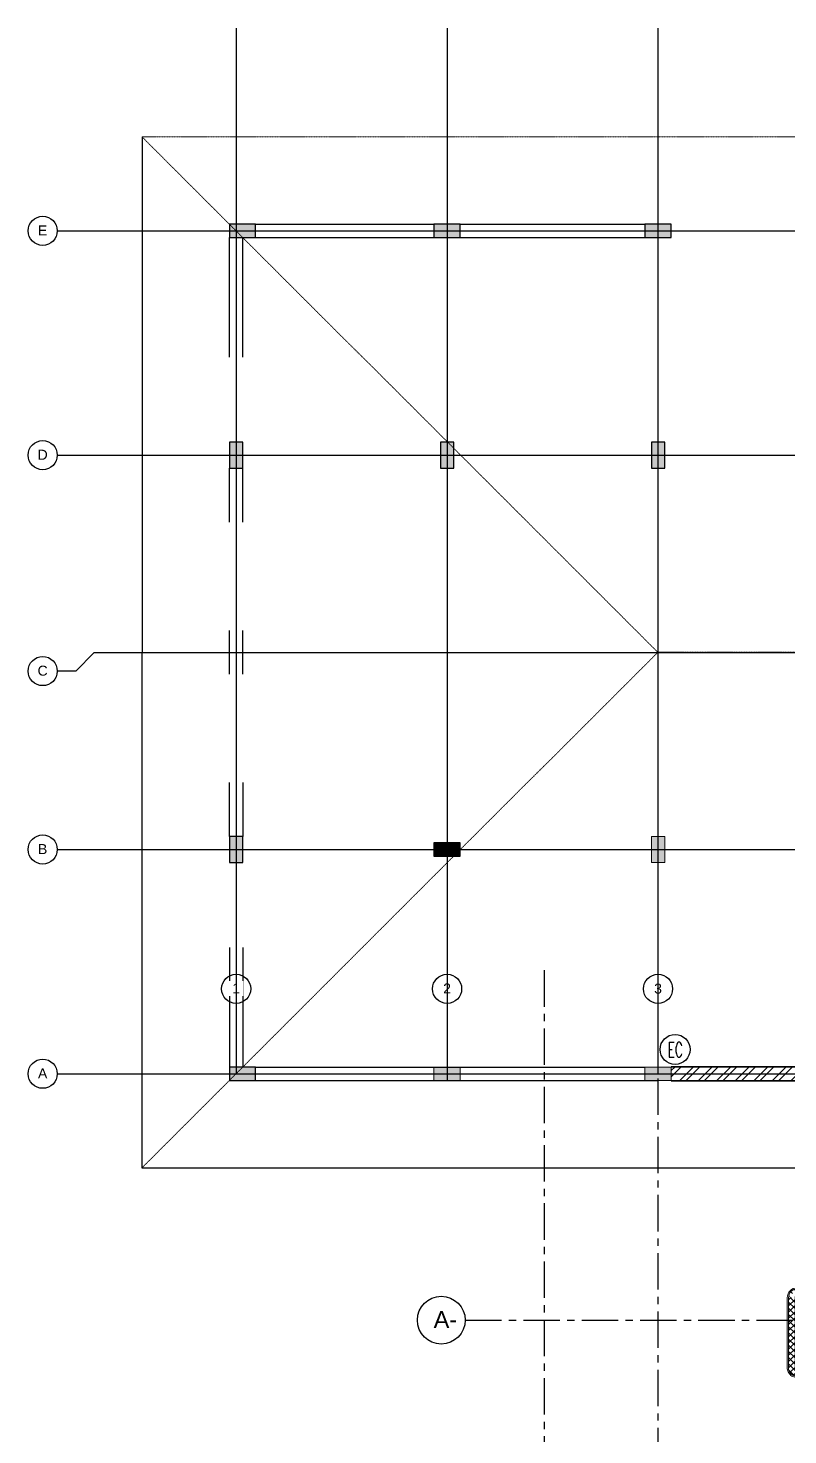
# Model space of a CAD drawing. Header units: millimetres. Extents: x 2659630 to 6742168, y -2425387 to -732288.
# Drawn here: x 2764051 to 2777087, y -1097139 to -1072990 of the extents above; entities that cross this region are included whole.
import ezdxf
from ezdxf.enums import TextEntityAlignment as Align

# ---------------------------------------------------------------- set-up
doc = ezdxf.new("R2010")
doc.units = ezdxf.units.MM
for name, pattern in [('CENTER', [2, 1.25, -0.25, 0.25, -0.25]), ('DASHED', [0.75, 0.5, -0.25]), ('Hidden', [7.14375, 4.7625, -2.38125]), ('Overhead', [3.96875, 2.38125, -1.5875])]:
    doc.linetypes.add(name, pattern=pattern)
for name, color, linetype, lineweight in [('A-ANNO-DIMS', 211, 'Continuous', 9), ('A-DETL-THIN', 151, 'Continuous', 18), ('A-FLOR-OVHD', 1, 'Overhead', 18), ('A-GENM', 13, 'Continuous', 18), ('A-hatch', 253, 'Continuous', 0), ('A-PLASTER', 50, 'Continuous', 0), ('A-RCC', 2, 'Continuous', 0), ('A-STRUCTURE ABOVE', 251, 'DASHED', 0), ('A-WALL', 113, 'Continuous', 9), ('A-WALL-PATT', 111, 'Continuous', 0), ('S-GRID-IDEN', 1, 'Continuous', 9)]:
    doc.layers.add(name, color=color, linetype=linetype, lineweight=lineweight)
for name, color, linetype in [('A-LINE 08', 8, 'Continuous'), ('S-COLUMN CIRCLE', 9, 'Continuous'), ('S-COLUMN NO', 2, 'Continuous'), ('S-GRIDE CIRCLE', 8, 'Continuous'), ('S-GRIDE LINE', 8, 'CENTER'), ('S-GRIDE NO', 1, 'Continuous')]:
    doc.layers.add(name, color=color, linetype=linetype)
doc.layers.get('A-ANNO-DIMS').off()
doc.styles.add('Arial', font='arial.ttf', dxfattribs={"height": 123})
doc.styles.add('Arial_2', font='arial.ttf', dxfattribs={"height": 121.981135})
doc.styles.add('ROMANS', font='r.shx', dxfattribs={"width": 0.7})

# ---------------------------------------------------------------- blocks, each defined once
blk = doc.blocks.new('Grid - M_Grid Head - Circle_02-314212-GROUND FLOOR PLAN_01')
at = {"layer": 'A-LINE 08'}
blk.add_circle((0, 0), 5, dxfattribs=at)
blk = doc.blocks.new('A$C2D2C472C')
at = {"layer": 'A-WALL-PATT'}
h = blk.add_hatch(dxfattribs=at)
h.set_pattern_fill('ANSI37', color=256, scale=600, style=0)
h.set_pattern_definition([(45, (-102930.5, -114895.04), (-53.03301, 53.03301), []), (135, (-102930.5, -114895.04), (-53.03301, -53.03301), [])])
edge = h.paths.add_edge_path()
edge.add_line((945, 1920), (945, 2190))
edge.add_arc((910, 2190), 35, 359.9997, 449.9997)
edge.add_line((910, 2225), (207, 2225))
edge.add_arc((206, 2190), 34.8, 89.6479, 180.3515)
edge.add_line((172, 2190), (172, 990))
edge.add_arc((206, 990), 34.9, 179.8778, 270.1222)
edge.add_line((207, 955), (480, 955))
edge.add_line((480, 955), (480, 840))
edge.add_line((480, 840), (207, 840))
edge.add_arc((206, 990), 150, 192.8759, 270.0054, ccw=False)
edge.add_line((60, 956), (60, 2190))
edge.add_arc((204, 2196), 144, 89.0594, 182.2702, ccw=False)
edge.add_arc((117, -14981489), 14983828, 89.9969678, 89.9996576, ccw=False)
edge.add_arc((910, 2190), 150, 45.0021, 89.9973, ccw=False)
edge.add_arc((910, 2190), 150, -0.0027, 45.0021, ccw=False)
edge.add_line((1060, 2190), (1060, 1920))
edge.add_line((1060, 1920), (945, 1920))
at = {"layer": 'A-DETL-THIN'}
for p, q in [((480, 1920), (480, 1470)), ((710, 1920), (480, 1920))]:
    blk.add_line(p, q, dxfattribs=at)
at = {"layer": 'A-FLOR-OVHD'}
blk.add_lwpolyline([(1060, 1920, 0.457355), (890, 2120), (450, 2120, 0.414214), (280, 1950), (280, 1010, 0.414214), (450, 840), (480, 840), (480, 1920), (1060, 1920)], format="xyb", close=True, dxfattribs=at)
at = {"layer": 'A-GENM'}
for centre, start, end in [((207, 2190, 0), 89.9997, 179.9997), ((207, 990, 0), 179.9997, 192.8569), ((207, 990, 0), 192.8569, 205.714), ((207, 990, 0), 205.714, 218.5711), ((207, 990, 0), 218.5711, 231.4283), ((207, 990, 0), 231.4283, 244.2854), ((207, 990, 0), 244.2854, 269.9997)]:
    blk.add_arc(centre, 170, start, end, dxfattribs=at)
at = {"layer": 'A-PLASTER'}
for p, q in [((37, 2190, 0), (37, 990, 0)), ((910, 2360, 0), (207, 2360, 0)), ((1080, 1920), (1080, 2190, 0)), ((207, 820, 0), (480, 820, 0))]:
    blk.add_line(p, q, dxfattribs=at)
for centre, start, end in [((207, 2190, 0), 90, 180), ((910, 2190, 0), 359.9997, 89.9997), ((207, 990, 0), 180, 192.8571), ((207, 990, 0), 192.8571, 205.7143), ((207, 990, 0), 205.7143, 218.5714), ((207, 990, 0), 218.5714, 231.4286), ((207, 990, 0), 231.4286, 244.2857), ((207, 990, 0), 244.2857, 270)]:
    blk.add_arc(centre, 170, start, end, dxfattribs=at)
at = {"layer": 'A-WALL'}
blk.add_lwpolyline([(945, 1920), (945, 2190, 0.414213), (910, 2225), (207, 2225, 0.417815), (172, 2190), (172, 990, 0.415463), (207, 955), (480, 955), (480, 840), (207, 840, -0.34985), (60, 956), (60, 2190, -0.430724), (207, 2340, -0.000012), (910, 2340, -0.198891), (1016, 2296, -0.198934), (1060, 2190), (1060, 1920)], format="xyb", close=True, dxfattribs=at)

msp = doc.modelspace()

# ---------------------------------------------------------------- hatches: boundary and pattern name
at = {"layer": 'A-hatch', "true_color": 0x939598}
h = msp.add_hatch(color=252, dxfattribs=at)
h.dxf.hatch_style = 1
h.paths.add_polyline_path([(2794685.17, -1076354.8), (2794235.17, -1076354.798), (2794235.167, -1076804.794), (2794685.167, -1076804.796)])
h.paths.add_polyline_path([(2790765.17, -1076354.78), (2790315.17, -1076354.778), (2790315.167, -1076804.774), (2790765.167, -1076804.776)])
h.paths.add_polyline_path([(2786845.17, -1076354.76), (2786395.17, -1076354.757), (2786395.167, -1076804.753), (2786845.167, -1076804.755)])
h.paths.add_polyline_path([(2782925.17, -1076354.739), (2782475.17, -1076354.737), (2782475.167, -1076804.733), (2782925.167, -1076804.735)])
h.paths.add_polyline_path([(2779005.17, -1076354.719), (2778555.17, -1076354.716), (2778555.169, -1076584.716), (2779005.169, -1076584.719)])
h.paths.add_polyline_path([(2775085.17, -1076354.698), (2774635.17, -1076354.696), (2774635.169, -1076584.696), (2775085.169, -1076584.698)])
h.paths.add_polyline_path([(2771465.17, -1076354.679), (2771015.17, -1076354.677), (2771015.169, -1076584.677), (2771465.169, -1076584.679)])
h.paths.add_polyline_path([(2767955.17, -1076354.657), (2767505.17, -1076354.655), (2767505.17, -1076354.659), (2767735.165, -1076584.656), (2767955.169, -1076584.657)])
h.paths.add_polyline_path([(2767505.17, -1076354.659), (2767505.169, -1076584.655), (2767735.165, -1076584.656)])
h.paths.add_polyline_path([(2767735.15, -1080094.656), (2767505.15, -1080094.655), (2767505.148, -1080544.655), (2767735.148, -1080544.656)])
h.paths.add_polyline_path([(2767735.115, -1086864.652), (2767505.115, -1086864.65), (2767505.113, -1087314.65), (2767735.113, -1087314.652)])
h.paths.add_polyline_path([(2767955.094, -1090824.657), (2767735.094, -1090824.656), (2767505.093, -1091054.655), (2767505.093, -1091054.655), (2767955.093, -1091054.657)])
h.paths.add_polyline_path([(2767735.094, -1090824.656), (2767505.094, -1090824.655), (2767505.093, -1091054.655)])
h.paths.add_polyline_path([(2771465.094, -1090824.675), (2771015.094, -1090824.673), (2771015.093, -1091054.673), (2771465.093, -1091054.675)])
h.paths.add_polyline_path([(2775085.094, -1090824.694), (2774635.094, -1090824.692), (2774635.093, -1091054.692), (2775085.093, -1091054.694)])
h.paths.add_polyline_path([(2782925.096, -1090604.735), (2782475.096, -1090604.733), (2782475.093, -1091054.734), (2782925.093, -1091054.736)])
h.paths.add_polyline_path([(2786845.096, -1090604.755), (2786395.096, -1090604.753), (2786395.093, -1091054.753), (2786845.093, -1091054.756)])
h.paths.add_polyline_path([(2790765.096, -1090604.776), (2790315.096, -1090604.774), (2790315.093, -1091054.774), (2790765.093, -1091054.776)])
h.paths.add_polyline_path([(2794685.096, -1090604.796), (2794235.096, -1090604.794), (2794235.093, -1091054.794), (2794685.093, -1091054.796)])
h.paths.add_polyline_path([(2778980.115, -1086889.71), (2778580.115, -1086889.708), (2778580.113, -1087289.708), (2778980.113, -1087289.71)])
h.paths.add_polyline_path([(2778980.139, -1080144.715), (2778580.139, -1080144.712), (2778580.137, -1080544.712), (2778980.137, -1080544.715)])
h.paths.add_polyline_path([(2774975.15, -1080094.694), (2774745.15, -1080094.692), (2774745.148, -1080544.692), (2774975.148, -1080544.694)])
h.paths.add_polyline_path([(2774975.114, -1087092.774), (2774975.015, -1087092.774), (2774975.09, -1087058.406), (2774974.978, -1087006.624), (2774975.114, -1087006.624), (2774975.115, -1086864.69), (2774745.115, -1086864.688), (2774745.113, -1087314.688), (2774975.113, -1087314.69)])
h.paths.add_polyline_path([(2771355.15, -1080204.679), (2771245.146, -1080094.674), (2771125.15, -1080094.673), (2771125.148, -1080544.673), (2771355.148, -1080544.675)])
h.paths.add_polyline_path([(2771355.15, -1080094.675), (2771245.146, -1080094.674), (2771355.15, -1080204.679)], flags=17)
at = {"layer": 'A-LINE 08'}
h = msp.add_hatch(dxfattribs=at)
h.set_pattern_fill('ANSI31', color=256, scale=5, angle=359.9997012)
h.set_pattern_definition([(44.99970117, (-5548529.635, -3198439.83), (-11.225261605, 11.225378697), [])])
h.paths.add_polyline_path([(2771015.093, -1087204.65), (2771465.093, -1087204.653), (2771465.094, -1086974.653), (2771015.094, -1086974.65)])
at = {"layer": 'A-WALL-PATT'}
h = msp.add_hatch(dxfattribs=at)
h.set_pattern_fill('ANSI32', color=256, scale=600, angle=360, style=0)
h.set_pattern_definition([(45, (2608280.4, -1264690.88), (-159.09903, 159.09903), []), (45, (2608386.46, -1264690.88), (-159.09903, 159.09903), [])])
h.paths.add_polyline_path([(2778555.08, -1090824.718), (2775085.094, -1090824.745), (2775085.093, -1091054.79), (2778555.078, -1091054.834)])

# ---------------------------------------------------------------- linework, layer by layer
at = {"layer": 'A-LINE 08'}
for p, q in [((2766005.178, -1074854.651), (2766005.085, -1092554.647)), ((2767505.17, -1076354.655), (2767505.169, -1076584.655)), ((2767955.17, -1076354.657), (2767505.17, -1076354.655)), ((2767955.169, -1076584.657), (2767955.17, -1076354.657)), ((2767955.17, -1076354.657), (2771015.17, -1076354.673)), ((2771015.17, -1076354.677), (2771015.169, -1076584.677)), ((2771465.17, -1076354.679), (2771015.17, -1076354.677)), ((2771465.169, -1076584.679), (2771465.17, -1076354.679)), ((2771465.17, -1076354.679), (2774635.17, -1076354.696)), ((2774635.17, -1076354.696), (2774635.169, -1076584.696)), ((2775085.17, -1076354.698), (2774635.17, -1076354.696)), ((2775085.169, -1076584.698), (2775085.17, -1076354.698)), ((2767505.158, -1078639.024), (2767505.168, -1076584.668)), ((2767505.169, -1076584.655), (2767955.169, -1076584.657)), ((2767735.158, -1078639.025), (2767735.168, -1076584.652)), ((2767955.169, -1076584.657), (2771015.169, -1076584.673)), ((2771015.169, -1076584.677), (2771465.169, -1076584.679)), ((2771465.169, -1076584.679), (2774635.169, -1076584.696)), ((2774635.169, -1076584.696), (2775085.169, -1076584.698)), ((2767505.15, -1080094.655), (2767505.148, -1080544.655)), ((2767735.15, -1080094.656), (2767505.15, -1080094.655)), ((2767735.148, -1080544.656), (2767735.15, -1080094.656)), ((2771125.15, -1080094.673), (2771125.148, -1080544.673)), ((2771355.15, -1080094.675), (2771125.15, -1080094.673)), ((2771355.148, -1080544.675), (2771355.15, -1080094.675)), ((2774745.15, -1080094.692), (2774745.148, -1080544.692)), ((2774975.15, -1080094.694), (2774745.15, -1080094.692)), ((2774975.148, -1080544.694), (2774975.15, -1080094.694)), ((2767505.143, -1081471.319), (2767505.148, -1080544.655)), ((2767505.148, -1080544.655), (2767735.148, -1080544.656)), ((2767735.143, -1081471.32), (2767735.148, -1080544.656)), ((2771125.148, -1080544.673), (2771355.148, -1080544.675)), ((2774745.148, -1080544.692), (2774975.148, -1080544.694)), ((2767505.13, -1084079.653), (2767505.134, -1083329.653)), ((2767735.13, -1084079.654), (2767735.134, -1083329.654)), ((2765186.487, -1083709.665), (2764868.987, -1084027.165)), ((2765186.487, -1083709.665), (2796888.623, -1083709.665)), ((2767505.115, -1086864.65), (2767505.12, -1085937.986)), ((2767735.12, -1085937.987), (2767735.115, -1086864.652)), ((2767505.115, -1086864.65), (2767505.113, -1087314.65)), ((2767735.115, -1086864.652), (2767505.115, -1086864.65)), ((2767735.113, -1087314.652), (2767735.115, -1086864.652)), ((2771015.094, -1086974.65), (2771015.093, -1087204.65)), ((2771465.094, -1086974.653), (2771015.094, -1086974.65)), ((2771465.093, -1087204.653), (2771465.094, -1086974.653)), ((2767505.113, -1087314.65), (2767735.113, -1087314.652)), ((2771015.093, -1087204.65), (2771465.093, -1087204.653)), ((2767505.105, -1088770.281), (2767505.094, -1090824.637)), ((2767735.105, -1088770.282), (2767735.094, -1090824.656)), ((2767505.094, -1090824.655), (2767505.093, -1091054.655)), ((2767505.093, -1091054.655), (2767955.093, -1091054.657)), ((2767955.094, -1090824.657), (2767505.094, -1090824.655)), ((2767955.093, -1091054.657), (2767955.094, -1090824.657)), ((2767955.093, -1091054.657), (2774855.036, -1091054.693)), ((2767955.094, -1090824.657), (2774635.094, -1090824.692)), ((2766005.085, -1092554.647), (2822915.085, -1092554.944))]:
    msp.add_line(p, q, dxfattribs=at)
at = {"layer": 'A-PLASTER'}
for p, q in [((2779654.836, -1090812.709), (2775085.094, -1090812.745)), ((2779654.836, -1091066.848), (2775085.093, -1091066.79))]:
    msp.add_line(p, q, dxfattribs=at)
at = {"layer": 'A-RCC'}
for p, q in [((2774745.115, -1086864.688), (2774745.113, -1087314.688)), ((2774975.115, -1086864.69), (2774745.115, -1086864.688)), ((2774975.113, -1087314.69), (2774975.115, -1086864.69)), ((2774745.113, -1087314.688), (2774975.113, -1087314.69)), ((2771015.094, -1090824.673), (2771015.093, -1091054.673)), ((2771015.093, -1091054.673), (2771465.093, -1091054.675)), ((2771465.094, -1090824.675), (2771015.094, -1090824.673)), ((2771465.093, -1091054.675), (2771465.094, -1090824.675)), ((2774635.08, -1090824.697), (2774635.078, -1091054.697)), ((2774635.078, -1091054.697), (2775085.078, -1091054.7)), ((2775085.08, -1090824.7), (2774635.08, -1090824.697)), ((2774635.094, -1090824.692), (2774635.093, -1091054.692)), ((2774635.093, -1091054.692), (2775085.093, -1091054.694)), ((2775085.094, -1090824.694), (2774635.094, -1090824.692)), ((2775085.078, -1091054.7), (2775085.08, -1090824.7)), ((2775085.093, -1091054.694), (2775085.094, -1090824.694))]:
    msp.add_line(p, q, dxfattribs=at)
at = {"layer": 'A-STRUCTURE ABOVE', "color": 252, "linetype": 'Hidden', "ltscale": 0.005, "true_color": 0x939598}
for p, q in [((2766005.178, -1074854.651), (2822915.178, -1074854.948)), ((2774855.133, -1083704.703), (2766005.178, -1074854.663)), ((2774855.133, -1083704.703), (2766005.093, -1092554.659)), ((2814065.134, -1083704.899), (2774855.125, -1083704.695))]:
    msp.add_line(p, q, dxfattribs=at)
at = {"layer": 'A-WALL', "color": 1}
msp.add_line((2775085.093, -1091054.79), (2775085.094, -1090824.732), dxfattribs=at)
at = {"layer": 'A-WALL'}
for p, q in [((2779642.689, -1091054.848), (2775085.093, -1091054.79)), ((2779642.689, -1090824.709), (2775085.094, -1090824.745))]:
    msp.add_line(p, q, dxfattribs=at)
at = {"layer": 'S-COLUMN CIRCLE'}
msp.add_circle((2775153.17, -1090522.436), 257.143, dxfattribs=at)
at = {"layer": 'S-GRIDE CIRCLE'}
msp.add_circle((2771140.708, -1095169.442), 409.836, dxfattribs=at)
msp.add_circle((2771140.708, -1095169.442), 409.836, dxfattribs=at)
msp.add_circle((2771140.708, -1095169.442), 409.836, dxfattribs=at)
at = {"layer": 'S-GRIDE LINE', "ltscale": 500}
for p, q in [((2772905.17, -1089163.665), (2772905.17, -1112645.233)), ((2774860.17, -1112645.233), (2774860.17, -1090016.054)), ((2771550.544, -1095169.507), (2803425.775, -1095169.507))]:
    msp.add_line(p, q, dxfattribs=at)

# ---------------------------------------------------------------- block references
at = {"layer": 'A-ANNO-DIMS'}
msp.add_blockref('A$C2D2C472C', (2777040.17, -1096974.588), dxfattribs=at)
at = {"layer": 'A-LINE 08', "xscale": 49.99999999999998, "yscale": 49.99999999999998, "zscale": 49.99999999999998}
for p, rotation in [((2764301.487, -1076469.665), 269.9999999999996), ((2764301.487, -1080319.665), 269.9999999999996), ((2764301.487, -1084027.165), 269.9999999999996), ((2764301.487, -1087089.665), 269.9999999999996), ((2767620.17, -1089483.076), 180), ((2764301.487, -1090939.665), 269.9999999999996)]:
    msp.add_blockref('Grid - M_Grid Head - Circle_02-314212-GROUND FLOOR PLAN_01', p, dxfattribs=dict(at, rotation=rotation))
at = {"layer": 'S-GRID-IDEN', "xscale": 49.99999999999998, "yscale": 49.99999999999998, "zscale": 49.99999999999998, "rotation": 180}
msp.add_blockref('Grid - M_Grid Head - Circle_02-314212-GROUND FLOOR PLAN_01', (2771240.17, -1089483.076), dxfattribs=at)
at = {"layer": 'S-GRID-IDEN', "xscale": 49.99999999999998, "yscale": 49.99999999999998, "zscale": 49.99999999999998}
msp.add_blockref('Grid - M_Grid Head - Circle_02-314212-GROUND FLOOR PLAN_01', (2774860.17, -1089483.076), dxfattribs=at)

# ---------------------------------------------------------------- texts
at = {"layer": 'S-COLUMN NO', "style": 'ROMANS', "width": 0.6}
msp.add_text('EC', height=257.1429, dxfattribs=at).set_placement((2775154.539, -1090527.966, 0), align=Align.MIDDLE_CENTER)
at = {"layer": 'S-GRIDE NO', "style": 'Arial'}
msp.add_text('A-', height=287.9195, dxfattribs=at).set_placement((2771009.883, -1095302.443))

# ---------------------------------------------------------------- next in the draw order: texts
at = {"layer": 'A-LINE 08', "char_height": 172.118, "attachment_point": 2, "line_spacing_factor": 0.938532, "style": 'Arial_2', "bg_fill": 3, "box_fill_scale": 1.25, "bg_fill_color": 0, "bg_fill_transparency": 0}
for s, insert, width in [('E', (2764300.197, -1076376.909), 191.0906), ('D', (2764300.197, -1080226.909), 205.78987), ('C', (2764300.197, -1083934.409), 205.78987), ('B', (2764300.197, -1086996.909), 191.0906), ('1', (2767620.231, -1089389.091), 159.59215), ('A', (2764300.197, -1090846.909), 191.0906)]:
    msp.add_mtext(s, dxfattribs=dict(at, insert=insert, width=width))
at = {"layer": 'S-GRID-IDEN', "char_height": 172.118, "width": 159.59215, "attachment_point": 2, "line_spacing_factor": 0.938532, "style": 'Arial_2', "bg_fill": 3, "box_fill_scale": 1.25, "bg_fill_color": 0, "bg_fill_transparency": 0}
for s, insert in [('2', (2771240.231, -1089389.091)), ('3', (2774860.109, -1089391.671))]:
    msp.add_mtext(s, dxfattribs=dict(at, insert=insert))

# ---------------------------------------------------------------- next in the draw order: linework, layer by layer
at = {"layer": 'A-LINE 08'}
for p, q in [((2767620.17, -1072989.822), (2767620.17, -1090939.665)), ((2771240.17, -1072989.822), (2771240.17, -1091054.674)), ((2774860.17, -1090939.665), (2774860.17, -1072989.822)), ((2764551.487, -1076469.665), (2796888.623, -1076469.665)), ((2764551.487, -1080319.665), (2796888.623, -1080319.665)), ((2764868.987, -1084027.165), (2764551.487, -1084027.165)), ((2764551.487, -1087089.665), (2796888.623, -1087089.665)), ((2764551.487, -1090939.665), (2796888.623, -1090939.665))]:
    msp.add_line(p, q, dxfattribs=at)

doc.saveas('drawing.dxf')
